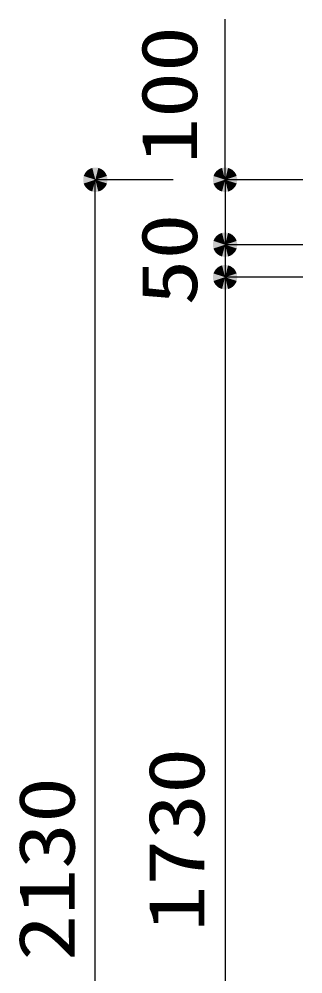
# Model space of a CAD drawing. Units: millimetres, scale not verified. Extents: x -8910 to 8910, y -6308 to 6308.
# Drawn here: x -483 to -45, y -2705 to -1235 of the extents above; entities that cross this region are included whole.
import ezdxf
from ezdxf.enums import TextEntityAlignment as Align

# ---------------------------------------------------------------- set-up
doc = ezdxf.new("R2010")
doc.units = ezdxf.units.MM
doc.header["$LTSCALE"] = 30
doc.layers.add('0-4_00クル-フ-6寸法', color=132, linetype='Continuous', lineweight=25)
doc.styles.add('ＭＳ ゴシック', font='')
doc.styles.get('ＭＳ ゴシック').set_extended_font_data('MS Gothic')

msp = doc.modelspace()

# ---------------------------------------------------------------- linework, layer by layer
at = {"layer": '0-4_00クル-フ-6寸法', "color": 4}
for p, q in [((-165.19, -1482.67), (-165.19, -1235.45)), ((-245.19, -1482.67), (-365.19, -1482.67)), ((-365.19, -3612.67), (-365.19, -1482.67)), ((-45.19, -1482.67), (-165.19, -1482.67)), ((-165.19, -1482.67), (-165.19, -1582.67)), ((-45.19, -1582.67), (-165.19, -1582.67)), ((-45.19, -1582.67), (-165.19, -1582.67)), ((-165.19, -1582.67), (-165.19, -1632.67)), ((-45.19, -1632.67), (-165.19, -1632.67)), ((-45.19, -1632.67), (-165.19, -1632.67)), ((-165.19, -1632.67), (-165.19, -3362.67))]:
    msp.add_line(p, q, dxfattribs=at)
at = {"layer": '0-4_00クル-フ-6寸法'}
for points in [[(-365.19, -1482.67), (-379.63, -1470.72), (-378.02, -1469)], [(-365.19, -1482.67), (-378.02, -1469), (-376.21, -1467.5)], [(-365.19, -1482.67), (-376.21, -1467.5), (-374.22, -1466.24)], [(-365.19, -1482.67), (-374.22, -1466.24), (-372.09, -1465.24)], [(-365.19, -1482.67), (-372.09, -1465.24), (-369.85, -1464.51)], [(-365.19, -1482.67), (-369.85, -1464.51), (-367.54, -1464.07)], [(-365.19, -1482.67), (-367.54, -1464.07), (-365.19, -1463.92)], [(-365.19, -1482.67), (-365.19, -1463.92), (-362.84, -1464.07)], [(-365.19, -1482.67), (-362.84, -1464.07), (-360.52, -1464.51)], [(-365.19, -1482.67), (-360.52, -1464.51), (-358.28, -1465.24)], [(-365.19, -1482.67), (-358.28, -1465.24), (-356.15, -1466.24)], [(-365.19, -1482.67), (-356.15, -1466.24), (-354.16, -1467.5)], [(-365.19, -1482.67), (-354.16, -1467.5), (-352.35, -1469)], [(-365.19, -1482.67), (-352.35, -1469), (-350.74, -1470.72)], [(-165.19, -1482.67), (-179.63, -1470.72), (-178.02, -1469)], [(-165.19, -1482.67), (-178.02, -1469), (-176.21, -1467.5)], [(-165.19, -1482.67), (-176.21, -1467.5), (-174.22, -1466.24)], [(-165.19, -1482.67), (-174.22, -1466.24), (-172.09, -1465.24)], [(-165.19, -1482.67), (-172.09, -1465.24), (-169.85, -1464.51)], [(-165.19, -1482.67), (-169.85, -1464.51), (-167.54, -1464.07)], [(-165.19, -1482.67), (-167.54, -1464.07), (-165.19, -1463.92)], [(-165.19, -1482.67), (-165.19, -1463.92), (-162.84, -1464.07)], [(-165.19, -1482.67), (-162.84, -1464.07), (-160.52, -1464.51)], [(-165.19, -1482.67), (-160.52, -1464.51), (-158.28, -1465.24)], [(-165.19, -1482.67), (-158.28, -1465.24), (-156.15, -1466.24)], [(-165.19, -1482.67), (-156.15, -1466.24), (-154.16, -1467.5)], [(-165.19, -1482.67), (-154.16, -1467.5), (-152.35, -1469)], [(-165.19, -1482.67), (-152.35, -1469), (-150.74, -1470.72)], [(-365.19, -1482.67), (-383.9, -1481.49), (-383.6, -1479.16)], [(-365.19, -1482.67), (-383.9, -1483.85), (-383.9, -1481.49)], [(-365.19, -1482.67), (-383.6, -1486.19), (-383.9, -1483.85)], [(-365.19, -1482.67), (-383.6, -1479.16), (-383.02, -1476.88)], [(-365.19, -1482.67), (-383.02, -1488.47), (-383.6, -1486.19)], [(-365.19, -1482.67), (-383.02, -1476.88), (-382.15, -1474.69)], [(-365.19, -1482.67), (-382.15, -1490.65), (-383.02, -1488.47)], [(-365.19, -1482.67), (-382.15, -1474.69), (-381.02, -1472.62)], [(-365.19, -1482.67), (-381.02, -1492.72), (-382.15, -1490.65)], [(-365.19, -1482.67), (-381.02, -1472.62), (-379.63, -1470.72)], [(-365.19, -1482.67), (-379.63, -1494.62), (-381.02, -1492.72)], [(-365.19, -1482.67), (-378.02, -1496.34), (-379.63, -1494.62)], [(-365.19, -1482.67), (-376.21, -1497.84), (-378.02, -1496.34)], [(-365.19, -1482.67), (-374.22, -1499.1), (-376.21, -1497.84)], [(-365.19, -1482.67), (-372.09, -1500.1), (-374.22, -1499.1)], [(-365.19, -1482.67), (-369.85, -1500.83), (-372.09, -1500.1)], [(-365.19, -1482.67), (-367.54, -1501.27), (-369.85, -1500.83)], [(-365.19, -1482.67), (-365.19, -1501.42), (-367.54, -1501.27)], [(-365.19, -1482.67), (-350.74, -1470.72), (-349.35, -1472.62)], [(-365.19, -1482.67), (-349.35, -1472.62), (-348.22, -1474.69)], [(-365.19, -1482.67), (-348.22, -1474.69), (-347.35, -1476.88)], [(-365.19, -1482.67), (-347.35, -1476.88), (-346.77, -1479.16)], [(-365.19, -1482.67), (-346.77, -1479.16), (-346.47, -1481.49)], [(-365.19, -1482.67), (-346.47, -1481.49), (-346.47, -1483.85)], [(-365.19, -1482.67), (-362.84, -1501.27), (-365.19, -1501.42)], [(-365.19, -1482.67), (-360.52, -1500.83), (-362.84, -1501.27)], [(-365.19, -1482.67), (-358.28, -1500.1), (-360.52, -1500.83)], [(-365.19, -1482.67), (-356.15, -1499.1), (-358.28, -1500.1)], [(-365.19, -1482.67), (-354.16, -1497.84), (-356.15, -1499.1)], [(-365.19, -1482.67), (-352.35, -1496.34), (-354.16, -1497.84)], [(-365.19, -1482.67), (-350.74, -1494.62), (-352.35, -1496.34)], [(-365.19, -1482.67), (-349.35, -1492.72), (-350.74, -1494.62)], [(-365.19, -1482.67), (-348.22, -1490.65), (-349.35, -1492.72)], [(-365.19, -1482.67), (-347.35, -1488.47), (-348.22, -1490.65)], [(-365.19, -1482.67), (-346.77, -1486.19), (-347.35, -1488.47)], [(-365.19, -1482.67), (-346.47, -1483.85), (-346.77, -1486.19)], [(-165.19, -1482.67), (-183.9, -1481.49), (-183.6, -1479.16)], [(-165.19, -1482.67), (-183.9, -1483.85), (-183.9, -1481.49)], [(-165.19, -1482.67), (-183.6, -1486.19), (-183.9, -1483.85)], [(-165.19, -1482.67), (-183.6, -1479.16), (-183.02, -1476.88)], [(-165.19, -1482.67), (-183.02, -1488.47), (-183.6, -1486.19)], [(-165.19, -1482.67), (-183.02, -1476.88), (-182.15, -1474.69)], [(-165.19, -1482.67), (-182.15, -1490.65), (-183.02, -1488.47)], [(-165.19, -1482.67), (-182.15, -1474.69), (-181.02, -1472.62)], [(-165.19, -1482.67), (-181.02, -1492.72), (-182.15, -1490.65)], [(-165.19, -1482.67), (-181.02, -1472.62), (-179.63, -1470.72)], [(-165.19, -1482.67), (-179.63, -1494.62), (-181.02, -1492.72)], [(-165.19, -1482.67), (-178.02, -1496.34), (-179.63, -1494.62)], [(-165.19, -1482.67), (-176.21, -1497.84), (-178.02, -1496.34)], [(-165.19, -1482.67), (-174.22, -1499.1), (-176.21, -1497.84)], [(-165.19, -1482.67), (-172.09, -1500.1), (-174.22, -1499.1)], [(-165.19, -1482.67), (-169.85, -1500.83), (-172.09, -1500.1)], [(-165.19, -1482.67), (-167.54, -1501.27), (-169.85, -1500.83)], [(-165.19, -1482.67), (-165.19, -1501.42), (-167.54, -1501.27)], [(-165.19, -1482.67), (-150.74, -1470.72), (-149.35, -1472.62)], [(-165.19, -1482.67), (-149.35, -1472.62), (-148.22, -1474.69)], [(-165.19, -1482.67), (-148.22, -1474.69), (-147.35, -1476.88)], [(-165.19, -1482.67), (-147.35, -1476.88), (-146.77, -1479.16)], [(-165.19, -1482.67), (-146.77, -1479.16), (-146.47, -1481.49)], [(-165.19, -1482.67), (-146.47, -1481.49), (-146.47, -1483.85)], [(-165.19, -1482.67), (-162.84, -1501.27), (-165.19, -1501.42)], [(-165.19, -1482.67), (-160.52, -1500.83), (-162.84, -1501.27)], [(-165.19, -1482.67), (-158.28, -1500.1), (-160.52, -1500.83)], [(-165.19, -1482.67), (-156.15, -1499.1), (-158.28, -1500.1)], [(-165.19, -1482.67), (-154.16, -1497.84), (-156.15, -1499.1)], [(-165.19, -1482.67), (-152.35, -1496.34), (-154.16, -1497.84)], [(-165.19, -1482.67), (-150.74, -1494.62), (-152.35, -1496.34)], [(-165.19, -1482.67), (-149.35, -1492.72), (-150.74, -1494.62)], [(-165.19, -1482.67), (-148.22, -1490.65), (-149.35, -1492.72)], [(-165.19, -1482.67), (-147.35, -1488.47), (-148.22, -1490.65)], [(-165.19, -1482.67), (-146.77, -1486.19), (-147.35, -1488.47)], [(-165.19, -1482.67), (-146.47, -1483.85), (-146.77, -1486.19)], [(-165.19, -1582.67), (-181.02, -1572.62), (-179.63, -1570.72)], [(-165.19, -1582.67), (-181.02, -1572.62), (-179.63, -1570.72)], [(-165.19, -1582.67), (-179.63, -1570.72), (-178.02, -1569)], [(-165.19, -1582.67), (-179.63, -1570.72), (-178.02, -1569)], [(-165.19, -1582.67), (-178.02, -1569), (-176.21, -1567.5)], [(-165.19, -1582.67), (-178.02, -1569), (-176.21, -1567.5)], [(-165.19, -1582.67), (-176.21, -1567.5), (-174.22, -1566.24)], [(-165.19, -1582.67), (-176.21, -1567.5), (-174.22, -1566.24)], [(-165.19, -1582.67), (-174.22, -1566.24), (-172.09, -1565.24)], [(-165.19, -1582.67), (-174.22, -1566.24), (-172.09, -1565.24)], [(-165.19, -1582.67), (-172.09, -1565.24), (-169.85, -1564.51)], [(-165.19, -1582.67), (-172.09, -1565.24), (-169.85, -1564.51)], [(-165.19, -1582.67), (-169.85, -1564.51), (-167.54, -1564.07)], [(-165.19, -1582.67), (-169.85, -1564.51), (-167.54, -1564.07)], [(-165.19, -1582.67), (-167.54, -1564.07), (-165.19, -1563.92)], [(-165.19, -1582.67), (-167.54, -1564.07), (-165.19, -1563.92)], [(-165.19, -1582.67), (-165.19, -1563.92), (-162.84, -1564.07)], [(-165.19, -1582.67), (-165.19, -1563.92), (-162.84, -1564.07)], [(-165.19, -1582.67), (-162.84, -1564.07), (-160.52, -1564.51)], [(-165.19, -1582.67), (-162.84, -1564.07), (-160.52, -1564.51)], [(-165.19, -1582.67), (-160.52, -1564.51), (-158.28, -1565.24)], [(-165.19, -1582.67), (-160.52, -1564.51), (-158.28, -1565.24)], [(-165.19, -1582.67), (-158.28, -1565.24), (-156.15, -1566.24)], [(-165.19, -1582.67), (-158.28, -1565.24), (-156.15, -1566.24)], [(-165.19, -1582.67), (-156.15, -1566.24), (-154.16, -1567.5)], [(-165.19, -1582.67), (-156.15, -1566.24), (-154.16, -1567.5)], [(-165.19, -1582.67), (-154.16, -1567.5), (-152.35, -1569)], [(-165.19, -1582.67), (-154.16, -1567.5), (-152.35, -1569)], [(-165.19, -1582.67), (-152.35, -1569), (-150.74, -1570.72)], [(-165.19, -1582.67), (-152.35, -1569), (-150.74, -1570.72)], [(-165.19, -1582.67), (-150.74, -1570.72), (-149.35, -1572.62)], [(-165.19, -1582.67), (-150.74, -1570.72), (-149.35, -1572.62)], [(-165.19, -1582.67), (-183.9, -1581.49), (-183.6, -1579.16)], [(-165.19, -1582.67), (-183.9, -1581.49), (-183.6, -1579.16)], [(-165.19, -1582.67), (-183.9, -1583.85), (-183.9, -1581.49)], [(-165.19, -1582.67), (-183.9, -1583.85), (-183.9, -1581.49)], [(-165.19, -1582.67), (-183.6, -1586.18), (-183.9, -1583.85)], [(-165.19, -1582.67), (-183.6, -1586.18), (-183.9, -1583.85)], [(-165.19, -1582.67), (-183.6, -1579.16), (-183.02, -1576.88)], [(-165.19, -1582.67), (-183.6, -1579.16), (-183.02, -1576.88)], [(-165.19, -1582.67), (-183.02, -1588.47), (-183.6, -1586.18)], [(-165.19, -1582.67), (-183.02, -1588.47), (-183.6, -1586.18)], [(-165.19, -1582.67), (-183.02, -1576.88), (-182.15, -1574.69)], [(-165.19, -1582.67), (-183.02, -1576.88), (-182.15, -1574.69)], [(-165.19, -1582.67), (-182.15, -1590.65), (-183.02, -1588.47)], [(-165.19, -1582.67), (-182.15, -1590.65), (-183.02, -1588.47)], [(-165.19, -1582.67), (-182.15, -1574.69), (-181.02, -1572.62)], [(-165.19, -1582.67), (-182.15, -1574.69), (-181.02, -1572.62)], [(-165.19, -1582.67), (-181.02, -1592.72), (-182.15, -1590.65)], [(-165.19, -1582.67), (-181.02, -1592.72), (-182.15, -1590.65)], [(-165.19, -1582.67), (-179.63, -1594.62), (-181.02, -1592.72)], [(-165.19, -1582.67), (-179.63, -1594.62), (-181.02, -1592.72)], [(-165.19, -1582.67), (-178.02, -1596.34), (-179.63, -1594.62)], [(-165.19, -1582.67), (-178.02, -1596.34), (-179.63, -1594.62)], [(-165.19, -1582.67), (-176.21, -1597.84), (-178.02, -1596.34)], [(-165.19, -1582.67), (-176.21, -1597.84), (-178.02, -1596.34)], [(-165.19, -1582.67), (-174.22, -1599.1), (-176.21, -1597.84)], [(-165.19, -1582.67), (-174.22, -1599.1), (-176.21, -1597.84)], [(-165.19, -1582.67), (-172.09, -1600.1), (-174.22, -1599.1)], [(-165.19, -1582.67), (-172.09, -1600.1), (-174.22, -1599.1)], [(-165.19, -1582.67), (-169.85, -1600.83), (-172.09, -1600.1)], [(-165.19, -1582.67), (-169.85, -1600.83), (-172.09, -1600.1)], [(-165.19, -1582.67), (-167.54, -1601.27), (-169.85, -1600.83)], [(-165.19, -1582.67), (-167.54, -1601.27), (-169.85, -1600.83)], [(-165.19, -1582.67), (-165.19, -1601.42), (-167.54, -1601.27)], [(-165.19, -1582.67), (-165.19, -1601.42), (-167.54, -1601.27)], [(-165.19, -1582.67), (-149.35, -1572.62), (-148.22, -1574.69)], [(-165.19, -1582.67), (-149.35, -1572.62), (-148.22, -1574.69)], [(-165.19, -1582.67), (-148.22, -1574.69), (-147.35, -1576.88)], [(-165.19, -1582.67), (-148.22, -1574.69), (-147.35, -1576.88)], [(-165.19, -1582.67), (-147.35, -1576.88), (-146.77, -1579.16)], [(-165.19, -1582.67), (-147.35, -1576.88), (-146.77, -1579.16)], [(-165.19, -1582.67), (-146.77, -1579.16), (-146.47, -1581.49)], [(-165.19, -1582.67), (-146.77, -1579.16), (-146.47, -1581.49)], [(-165.19, -1582.67), (-146.47, -1581.49), (-146.47, -1583.85)], [(-165.19, -1582.67), (-146.47, -1581.49), (-146.47, -1583.85)], [(-165.19, -1582.67), (-162.84, -1601.27), (-165.19, -1601.42)], [(-165.19, -1582.67), (-160.52, -1600.83), (-162.84, -1601.27)], [(-165.19, -1582.67), (-158.28, -1600.1), (-160.52, -1600.83)], [(-165.19, -1582.67), (-156.15, -1599.1), (-158.28, -1600.1)], [(-165.19, -1582.67), (-154.16, -1597.84), (-156.15, -1599.1)], [(-165.19, -1582.67), (-152.35, -1596.34), (-154.16, -1597.84)], [(-165.19, -1582.67), (-150.74, -1594.62), (-152.35, -1596.34)], [(-165.19, -1582.67), (-149.35, -1592.72), (-150.74, -1594.62)], [(-165.19, -1582.67), (-148.22, -1590.65), (-149.35, -1592.72)], [(-165.19, -1582.67), (-147.35, -1588.47), (-148.22, -1590.65)], [(-165.19, -1582.67), (-146.77, -1586.18), (-147.35, -1588.47)], [(-165.19, -1582.67), (-146.47, -1583.85), (-146.77, -1586.18)], [(-165.19, -1582.67), (-162.84, -1601.27), (-165.19, -1601.42)], [(-165.19, -1582.67), (-160.52, -1600.83), (-162.84, -1601.27)], [(-165.19, -1582.67), (-158.28, -1600.1), (-160.52, -1600.83)], [(-165.19, -1582.67), (-156.15, -1599.1), (-158.28, -1600.1)], [(-165.19, -1582.67), (-154.16, -1597.84), (-156.15, -1599.1)], [(-165.19, -1582.67), (-152.35, -1596.34), (-154.16, -1597.84)], [(-165.19, -1582.67), (-150.74, -1594.62), (-152.35, -1596.34)], [(-165.19, -1582.67), (-149.35, -1592.72), (-150.74, -1594.62)], [(-165.19, -1582.67), (-148.22, -1590.65), (-149.35, -1592.72)], [(-165.19, -1582.67), (-147.35, -1588.47), (-148.22, -1590.65)], [(-165.19, -1582.67), (-146.77, -1586.18), (-147.35, -1588.47)], [(-165.19, -1582.67), (-146.47, -1583.85), (-146.77, -1586.18)], [(-165.19, -1632.67), (-176.21, -1617.5), (-174.22, -1616.24)], [(-165.19, -1632.67), (-176.21, -1617.5), (-174.22, -1616.24)], [(-165.19, -1632.67), (-174.22, -1616.24), (-172.09, -1615.24)], [(-165.19, -1632.67), (-174.22, -1616.24), (-172.09, -1615.24)], [(-165.19, -1632.67), (-172.09, -1615.24), (-169.85, -1614.51)], [(-165.19, -1632.67), (-172.09, -1615.24), (-169.85, -1614.51)], [(-165.19, -1632.67), (-169.85, -1614.51), (-167.54, -1614.07)], [(-165.19, -1632.67), (-169.85, -1614.51), (-167.54, -1614.07)], [(-165.19, -1632.67), (-167.54, -1614.07), (-165.19, -1613.92)], [(-165.19, -1632.67), (-167.54, -1614.07), (-165.19, -1613.92)], [(-165.19, -1632.67), (-165.19, -1613.92), (-162.84, -1614.07)], [(-165.19, -1632.67), (-165.19, -1613.92), (-162.84, -1614.07)], [(-165.19, -1632.67), (-162.84, -1614.07), (-160.52, -1614.51)], [(-165.19, -1632.67), (-162.84, -1614.07), (-160.52, -1614.51)], [(-165.19, -1632.67), (-160.52, -1614.51), (-158.28, -1615.24)], [(-165.19, -1632.67), (-160.52, -1614.51), (-158.28, -1615.24)], [(-165.19, -1632.67), (-158.28, -1615.24), (-156.15, -1616.24)], [(-165.19, -1632.67), (-158.28, -1615.24), (-156.15, -1616.24)], [(-165.19, -1632.67), (-156.15, -1616.24), (-154.16, -1617.5)], [(-165.19, -1632.67), (-156.15, -1616.24), (-154.16, -1617.5)], [(-165.19, -1632.67), (-183.9, -1631.49), (-183.6, -1629.16)], [(-165.19, -1632.67), (-183.9, -1631.49), (-183.6, -1629.16)], [(-165.19, -1632.67), (-183.6, -1629.16), (-183.02, -1626.88)], [(-165.19, -1632.67), (-183.6, -1629.16), (-183.02, -1626.88)], [(-165.19, -1632.67), (-183.02, -1626.88), (-182.15, -1624.69)], [(-165.19, -1632.67), (-183.02, -1626.88), (-182.15, -1624.69)], [(-165.19, -1632.67), (-182.15, -1624.69), (-181.02, -1622.62)], [(-165.19, -1632.67), (-182.15, -1624.69), (-181.02, -1622.62)], [(-165.19, -1632.67), (-181.02, -1622.62), (-179.63, -1620.72)], [(-165.19, -1632.67), (-181.02, -1622.62), (-179.63, -1620.72)], [(-165.19, -1632.67), (-179.63, -1620.72), (-178.02, -1619)], [(-165.19, -1632.67), (-179.63, -1620.72), (-178.02, -1619)], [(-165.19, -1632.67), (-178.02, -1619), (-176.21, -1617.5)], [(-165.19, -1632.67), (-178.02, -1619), (-176.21, -1617.5)], [(-165.19, -1632.67), (-154.16, -1617.5), (-152.35, -1619)], [(-165.19, -1632.67), (-154.16, -1617.5), (-152.35, -1619)], [(-165.19, -1632.67), (-152.35, -1619), (-150.74, -1620.72)], [(-165.19, -1632.67), (-152.35, -1619), (-150.74, -1620.72)], [(-165.19, -1632.67), (-150.74, -1620.72), (-149.35, -1622.62)], [(-165.19, -1632.67), (-150.74, -1620.72), (-149.35, -1622.62)], [(-165.19, -1632.67), (-149.35, -1622.62), (-148.22, -1624.69)], [(-165.19, -1632.67), (-149.35, -1622.62), (-148.22, -1624.69)], [(-165.19, -1632.67), (-148.22, -1624.69), (-147.35, -1626.88)], [(-165.19, -1632.67), (-148.22, -1624.69), (-147.35, -1626.88)], [(-165.19, -1632.67), (-147.35, -1626.88), (-146.77, -1629.16)], [(-165.19, -1632.67), (-147.35, -1626.88), (-146.77, -1629.16)], [(-165.19, -1632.67), (-146.77, -1629.16), (-146.47, -1631.49)], [(-165.19, -1632.67), (-146.77, -1629.16), (-146.47, -1631.49)], [(-165.19, -1632.67), (-183.9, -1633.85), (-183.9, -1631.49)], [(-165.19, -1632.67), (-183.9, -1633.85), (-183.9, -1631.49)], [(-165.19, -1632.67), (-183.6, -1636.18), (-183.9, -1633.85)], [(-165.19, -1632.67), (-183.6, -1636.18), (-183.9, -1633.85)], [(-165.19, -1632.67), (-183.02, -1638.47), (-183.6, -1636.18)], [(-165.19, -1632.67), (-183.02, -1638.47), (-183.6, -1636.18)], [(-165.19, -1632.67), (-182.15, -1640.65), (-183.02, -1638.47)], [(-165.19, -1632.67), (-182.15, -1640.65), (-183.02, -1638.47)], [(-165.19, -1632.67), (-181.02, -1642.72), (-182.15, -1640.65)], [(-165.19, -1632.67), (-181.02, -1642.72), (-182.15, -1640.65)], [(-165.19, -1632.67), (-179.63, -1644.62), (-181.02, -1642.72)], [(-165.19, -1632.67), (-179.63, -1644.62), (-181.02, -1642.72)], [(-165.19, -1632.67), (-178.02, -1646.34), (-179.63, -1644.62)], [(-165.19, -1632.67), (-178.02, -1646.34), (-179.63, -1644.62)], [(-165.19, -1632.67), (-176.21, -1647.84), (-178.02, -1646.34)], [(-165.19, -1632.67), (-176.21, -1647.84), (-178.02, -1646.34)], [(-165.19, -1632.67), (-174.22, -1649.1), (-176.21, -1647.84)], [(-165.19, -1632.67), (-174.22, -1649.1), (-176.21, -1647.84)], [(-165.19, -1632.67), (-172.09, -1650.1), (-174.22, -1649.1)], [(-165.19, -1632.67), (-172.09, -1650.1), (-174.22, -1649.1)], [(-165.19, -1632.67), (-169.85, -1650.83), (-172.09, -1650.1)], [(-165.19, -1632.67), (-169.85, -1650.83), (-172.09, -1650.1)], [(-165.19, -1632.67), (-167.54, -1651.27), (-169.85, -1650.83)], [(-165.19, -1632.67), (-167.54, -1651.27), (-169.85, -1650.83)], [(-165.19, -1632.67), (-165.19, -1651.42), (-167.54, -1651.27)], [(-165.19, -1632.67), (-165.19, -1651.42), (-167.54, -1651.27)], [(-165.19, -1632.67), (-146.47, -1631.49), (-146.47, -1633.85)], [(-165.19, -1632.67), (-146.47, -1631.49), (-146.47, -1633.85)], [(-165.19, -1632.67), (-162.84, -1651.27), (-165.19, -1651.42)], [(-165.19, -1632.67), (-160.52, -1650.83), (-162.84, -1651.27)], [(-165.19, -1632.67), (-158.28, -1650.1), (-160.52, -1650.83)], [(-165.19, -1632.67), (-156.15, -1649.1), (-158.28, -1650.1)], [(-165.19, -1632.67), (-154.16, -1647.84), (-156.15, -1649.1)], [(-165.19, -1632.67), (-152.35, -1646.34), (-154.16, -1647.84)], [(-165.19, -1632.67), (-150.74, -1644.62), (-152.35, -1646.34)], [(-165.19, -1632.67), (-149.35, -1642.72), (-150.74, -1644.62)], [(-165.19, -1632.67), (-148.22, -1640.65), (-149.35, -1642.72)], [(-165.19, -1632.67), (-147.35, -1638.47), (-148.22, -1640.65)], [(-165.19, -1632.67), (-146.77, -1636.18), (-147.35, -1638.47)], [(-165.19, -1632.67), (-146.47, -1633.85), (-146.77, -1636.18)], [(-165.19, -1632.67), (-162.84, -1651.27), (-165.19, -1651.42)], [(-165.19, -1632.67), (-160.52, -1650.83), (-162.84, -1651.27)], [(-165.19, -1632.67), (-158.28, -1650.1), (-160.52, -1650.83)], [(-165.19, -1632.67), (-156.15, -1649.1), (-158.28, -1650.1)], [(-165.19, -1632.67), (-154.16, -1647.84), (-156.15, -1649.1)], [(-165.19, -1632.67), (-152.35, -1646.34), (-154.16, -1647.84)], [(-165.19, -1632.67), (-150.74, -1644.62), (-152.35, -1646.34)], [(-165.19, -1632.67), (-149.35, -1642.72), (-150.74, -1644.62)], [(-165.19, -1632.67), (-148.22, -1640.65), (-149.35, -1642.72)], [(-165.19, -1632.67), (-147.35, -1638.47), (-148.22, -1640.65)], [(-165.19, -1632.67), (-146.77, -1636.18), (-147.35, -1638.47)], [(-165.19, -1632.67), (-146.47, -1633.85), (-146.77, -1636.18)]]:
    msp.add_solid(points, dxfattribs=at)

# ---------------------------------------------------------------- texts
at = {"layer": '0-4_00クル-フ-6寸法', "color": 3, "style": 'ＭＳ ゴシック', "width": 1.2}
for s, p in [('100', (-182.28, -1458.35)), ('50', (-182.28, -1676.24)), ('1730', (-171.03, -2639.96)), ('2130', (-371.03, -2684.81))]:
    msp.add_text(s, height=86.66, rotation=90, dxfattribs=at).set_placement(p, align=Align.BOTTOM_LEFT)

doc.saveas('drawing.dxf')
